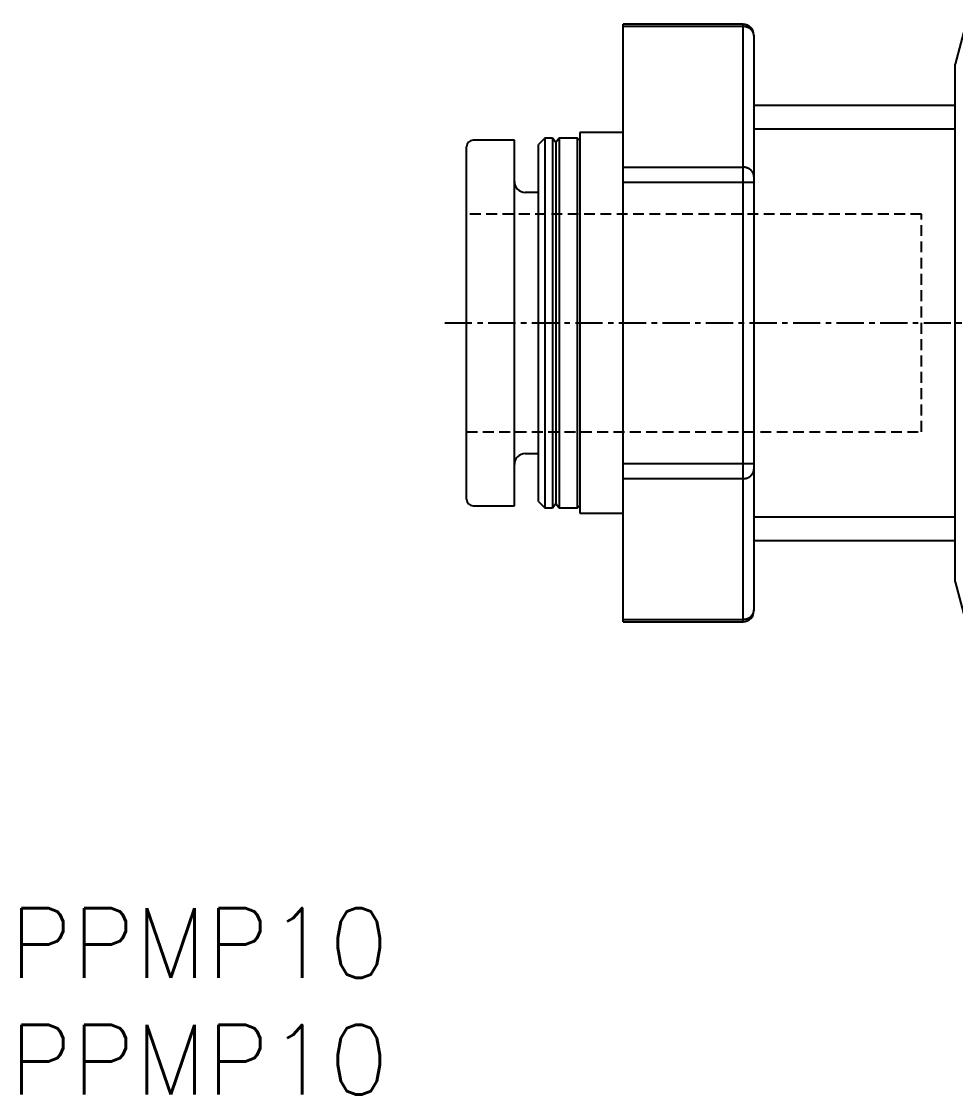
# Model space of a CAD drawing. Extents: x -6 to 96, y -23 to 73.
# Drawn here: x -6.21 to 36.7, y -22.91 to 26.41 of the extents above; entities that cross this region are included whole.
import ezdxf

# ---------------------------------------------------------------- set-up
doc = ezdxf.new("R2010")
doc.units = 0
doc.linetypes.add('CENTER', pattern=[2, 1.25, -0.25, 0.25, -0.25])
doc.linetypes.add('DASHED', pattern=[0.75, 0.5, -0.25])
doc.layers.get('0').update_dxf_attribs({"linetype": 'CONTINUOUS'})
doc.layers.add('CENTER', color=1, linetype='CENTER')
doc.styles.get("Standard").update_dxf_attribs({"font": 'txt.shx'})

msp = doc.modelspace()

# ---------------------------------------------------------------- linework, layer by layer
at = {"color": 7, "linetype": 'CONTINUOUS'}
for p, q in [((26.937, 26.283), (21.437, 26.283)), ((21.437, -1.182), (21.437, 26.283)), ((37.211, 26.407), (36.687, 24.45)), ((27.437, 25.783), (27.437, -0.682)), ((36.687, 0.65), (36.687, 24.45)), ((36.687, 22.55), (27.437, 22.55)), ((19.437, 21.3), (19.437, 3.8)), ((21.437, 21.3), (19.437, 21.3)), ((16.437, 20.95), (14.537, 20.95)), ((16.437, 4.15), (16.437, 20.95)), ((17.837, 21.05), (17.537, 20.75)), ((17.537, 4.35), (17.537, 20.75)), ((18.187, 21.05), (17.837, 21.05)), ((17.837, 21.05), (17.837, 4.05)), ((18.187, 21.05), (18.187, 4.05)), ((18.337, 20.85), (18.187, 21.05)), ((18.487, 21.05), (18.337, 20.85)), ((18.337, 20.85), (18.337, 4.25)), ((18.487, 21.05), (18.487, 4.05)), ((19.337, 21.05), (18.487, 21.05)), ((19.337, 4.05), (19.337, 21.05)), ((19.437, 20.95), (19.337, 21.05)), ((14.237, 4.45), (14.237, 20.65)), ((17.537, 18.55), (16.937, 18.55)), ((16.937, 6.55), (17.537, 6.55)), ((14.537, 4.15), (16.437, 4.15)), ((17.537, 4.35), (17.837, 4.05)), ((17.837, 4.05), (18.187, 4.05)), ((18.187, 4.05), (18.337, 4.25)), ((18.337, 4.25), (18.487, 4.05)), ((18.487, 4.05), (19.337, 4.05)), ((19.337, 4.05), (19.437, 4.15)), ((19.437, 3.8), (21.437, 3.8)), ((27.437, 2.55), (36.687, 2.55)), ((36.687, 0.65), (37.211, -1.306)), ((21.437, -1.182), (26.937, -1.182))]:
    msp.add_line(p, q, dxfattribs=at)
at = {"color": 3, "linetype": 'CONTINUOUS'}
for p, q in [((26.937, 26.176), (21.437, 26.176)), ((26.937, -1.182), (26.937, 26.283)), ((27.437, 21.468), (36.687, 21.468)), ((21.437, 19.71), (26.937, 19.71)), ((21.437, 19.017), (27.437, 19.017)), ((21.437, 6.084), (27.437, 6.084)), ((26.937, 5.391), (21.437, 5.391)), ((27.437, 3.633), (36.687, 3.633)), ((21.437, -1.075), (26.937, -1.075))]:
    msp.add_line(p, q, dxfattribs=at)
at = {"color": 3, "linetype": 'DASHED'}
for p, q in [((35.137, 17.55), (14.237, 17.55)), ((35.137, 7.55), (35.137, 17.55)), ((14.237, 7.55), (35.137, 7.55))]:
    msp.add_line(p, q, dxfattribs=at)
at = {"color": 3, "linetype": 'CONTINUOUS'}
for points in [[(27.437, 25.743, 0), (27.437, 25.748, 0), (27.437, 25.753, 0), (27.436, 25.759, 0), (27.436, 25.764, 0), (27.436, 25.769, 0), (27.436, 25.775, 0), (27.435, 25.78, 0), (27.434, 25.785, 0), (27.434, 25.791, 0), (27.433, 25.796, 0), (27.432, 25.801, 0), (27.431, 25.806, 0), (27.43, 25.812, 0), (27.43, 25.817, 0), (27.428, 25.822, 0), (27.427, 25.827, 0), (27.426, 25.833, 0), (27.425, 25.838, 0), (27.423, 25.843, 0), (27.422, 25.848, 0), (27.42, 25.853, 0), (27.419, 25.858, 0), (27.417, 25.863, 0), (27.415, 25.869, 0), (27.413, 25.874, 0), (27.412, 25.879, 0), (27.41, 25.884, 0), (27.408, 25.889, 0), (27.405, 25.894, 0), (27.403, 25.899, 0), (27.401, 25.904, 0), (27.399, 25.909, 0), (27.396, 25.913, 0), (27.394, 25.918, 0), (27.391, 25.923, 0), (27.389, 25.928, 0), (27.386, 25.933, 0), (27.383, 25.938, 0), (27.381, 25.942, 0), (27.378, 25.947, 0), (27.375, 25.952, 0), (27.372, 25.956, 0), (27.369, 25.961, 0), (27.366, 25.965, 0), (27.363, 25.97, 0), (27.359, 25.975, 0), (27.356, 25.979, 0), (27.353, 25.983, 0), (27.349, 25.988, 0), (27.346, 25.992, 0), (27.342, 25.997, 0), (27.338, 26.001, 0), (27.335, 26.005, 0), (27.331, 26.009, 0), (27.327, 26.014, 0), (27.323, 26.018, 0), (27.319, 26.022, 0), (27.315, 26.026, 0), (27.311, 26.03, 0), (27.307, 26.034, 0), (27.303, 26.038, 0), (27.299, 26.041, 0), (27.295, 26.045, 0), (27.29, 26.049, 0), (27.286, 26.053, 0), (27.282, 26.056, 0), (27.277, 26.06, 0), (27.273, 26.064, 0), (27.268, 26.067, 0), (27.263, 26.071, 0), (27.259, 26.074, 0), (27.254, 26.078, 0), (27.249, 26.081, 0), (27.244, 26.084, 0), (27.24, 26.087, 0), (27.235, 26.091, 0), (27.23, 26.094, 0), (27.225, 26.097, 0), (27.22, 26.1, 0), (27.215, 26.103, 0), (27.209, 26.106, 0), (27.204, 26.109, 0), (27.199, 26.111, 0), (27.194, 26.114, 0), (27.189, 26.117, 0), (27.183, 26.12, 0), (27.178, 26.122, 0), (27.172, 26.125, 0), (27.167, 26.127, 0), (27.162, 26.13, 0), (27.156, 26.132, 0), (27.151, 26.134, 0), (27.145, 26.137, 0), (27.14, 26.139, 0), (27.134, 26.141, 0), (27.128, 26.143, 0), (27.122, 26.145, 0), (27.117, 26.147, 0), (27.111, 26.149, 0), (27.105, 26.151, 0), (27.099, 26.152, 0), (27.094, 26.154, 0), (27.088, 26.156, 0), (27.082, 26.157, 0), (27.076, 26.159, 0), (27.07, 26.16, 0), (27.064, 26.162, 0), (27.058, 26.163, 0), (27.052, 26.164, 0), (27.046, 26.165, 0), (27.04, 26.166, 0), (27.034, 26.168, 0), (27.028, 26.169, 0), (27.022, 26.169, 0), (27.016, 26.17, 0), (27.01, 26.171, 0), (27.004, 26.172, 0), (26.998, 26.173, 0), (26.992, 26.173, 0), (26.986, 26.174, 0), (26.98, 26.174, 0), (26.974, 26.175, 0), (26.968, 26.175, 0), (26.961, 26.175, 0), (26.955, 26.176, 0), (26.949, 26.176, 0), (26.943, 26.176, 0), (26.937, 26.176, 0)], [(27.437, 19.277, 0), (27.437, 19.282, 0), (27.437, 19.287, 0), (27.436, 19.293, 0), (27.436, 19.298, 0), (27.436, 19.303, 0), (27.436, 19.308, 0), (27.435, 19.314, 0), (27.434, 19.319, 0), (27.434, 19.324, 0), (27.433, 19.33, 0), (27.432, 19.335, 0), (27.431, 19.34, 0), (27.43, 19.345, 0), (27.43, 19.351, 0), (27.428, 19.356, 0), (27.427, 19.361, 0), (27.426, 19.366, 0), (27.425, 19.371, 0), (27.423, 19.377, 0), (27.422, 19.382, 0), (27.42, 19.387, 0), (27.419, 19.392, 0), (27.417, 19.397, 0), (27.415, 19.402, 0), (27.413, 19.407, 0), (27.412, 19.412, 0), (27.41, 19.417, 0), (27.408, 19.422, 0), (27.405, 19.427, 0), (27.403, 19.432, 0), (27.401, 19.437, 0), (27.399, 19.442, 0), (27.396, 19.447, 0), (27.394, 19.452, 0), (27.391, 19.457, 0), (27.389, 19.462, 0), (27.386, 19.466, 0), (27.383, 19.471, 0), (27.381, 19.476, 0), (27.378, 19.481, 0), (27.375, 19.485, 0), (27.372, 19.49, 0), (27.369, 19.495, 0), (27.366, 19.499, 0), (27.363, 19.504, 0), (27.359, 19.508, 0), (27.356, 19.513, 0), (27.353, 19.517, 0), (27.349, 19.521, 0), (27.346, 19.526, 0), (27.342, 19.53, 0), (27.338, 19.535, 0), (27.335, 19.539, 0), (27.331, 19.543, 0), (27.327, 19.547, 0), (27.323, 19.551, 0), (27.319, 19.555, 0), (27.315, 19.559, 0), (27.311, 19.563, 0), (27.307, 19.567, 0), (27.303, 19.571, 0), (27.299, 19.575, 0), (27.295, 19.579, 0), (27.29, 19.583, 0), (27.286, 19.587, 0), (27.282, 19.59, 0), (27.277, 19.594, 0), (27.273, 19.597, 0), (27.268, 19.601, 0), (27.263, 19.604, 0), (27.259, 19.608, 0), (27.254, 19.611, 0), (27.249, 19.615, 0), (27.244, 19.618, 0), (27.24, 19.621, 0), (27.235, 19.624, 0), (27.23, 19.628, 0), (27.225, 19.631, 0), (27.22, 19.634, 0), (27.215, 19.637, 0), (27.209, 19.64, 0), (27.204, 19.642, 0), (27.199, 19.645, 0), (27.194, 19.648, 0), (27.189, 19.651, 0), (27.183, 19.653, 0), (27.178, 19.656, 0), (27.172, 19.659, 0), (27.167, 19.661, 0), (27.162, 19.663, 0), (27.156, 19.666, 0), (27.151, 19.668, 0), (27.145, 19.67, 0), (27.14, 19.672, 0), (27.134, 19.675, 0), (27.128, 19.677, 0), (27.122, 19.679, 0), (27.117, 19.681, 0), (27.111, 19.682, 0), (27.105, 19.684, 0), (27.099, 19.686, 0), (27.094, 19.688, 0), (27.088, 19.689, 0), (27.082, 19.691, 0), (27.076, 19.692, 0), (27.07, 19.694, 0), (27.064, 19.695, 0), (27.058, 19.697, 0), (27.052, 19.698, 0), (27.046, 19.699, 0), (27.04, 19.7, 0), (27.034, 19.701, 0), (27.028, 19.702, 0), (27.022, 19.703, 0), (27.016, 19.704, 0), (27.01, 19.705, 0), (27.004, 19.706, 0), (26.998, 19.706, 0), (26.992, 19.707, 0), (26.986, 19.707, 0), (26.98, 19.708, 0), (26.974, 19.708, 0), (26.968, 19.709, 0), (26.961, 19.709, 0), (26.955, 19.709, 0), (26.949, 19.709, 0), (26.943, 19.709, 0), (26.937, 19.71, 0)], [(26.937, 5.391, 0), (26.943, 5.391, 0), (26.949, 5.391, 0), (26.955, 5.392, 0), (26.961, 5.392, 0), (26.968, 5.392, 0), (26.974, 5.392, 0), (26.98, 5.393, 0), (26.986, 5.393, 0), (26.992, 5.394, 0), (26.998, 5.395, 0), (27.004, 5.395, 0), (27.01, 5.396, 0), (27.016, 5.397, 0), (27.022, 5.398, 0), (27.028, 5.399, 0), (27.034, 5.4, 0), (27.04, 5.401, 0), (27.046, 5.402, 0), (27.052, 5.403, 0), (27.058, 5.404, 0), (27.064, 5.406, 0), (27.07, 5.407, 0), (27.076, 5.408, 0), (27.082, 5.41, 0), (27.088, 5.412, 0), (27.094, 5.413, 0), (27.099, 5.415, 0), (27.105, 5.417, 0), (27.111, 5.418, 0), (27.117, 5.42, 0), (27.122, 5.422, 0), (27.128, 5.424, 0), (27.134, 5.426, 0), (27.14, 5.428, 0), (27.145, 5.431, 0), (27.151, 5.433, 0), (27.156, 5.435, 0), (27.162, 5.438, 0), (27.167, 5.44, 0), (27.172, 5.442, 0), (27.178, 5.445, 0), (27.183, 5.448, 0), (27.189, 5.45, 0), (27.194, 5.453, 0), (27.199, 5.456, 0), (27.204, 5.458, 0), (27.209, 5.461, 0), (27.215, 5.464, 0), (27.22, 5.467, 0), (27.225, 5.47, 0), (27.23, 5.473, 0), (27.235, 5.477, 0), (27.24, 5.48, 0), (27.244, 5.483, 0), (27.249, 5.486, 0), (27.254, 5.49, 0), (27.259, 5.493, 0), (27.263, 5.496, 0), (27.268, 5.5, 0), (27.273, 5.503, 0), (27.277, 5.507, 0), (27.282, 5.511, 0), (27.286, 5.514, 0), (27.29, 5.518, 0), (27.295, 5.522, 0), (27.299, 5.526, 0), (27.303, 5.53, 0), (27.307, 5.534, 0), (27.311, 5.537, 0), (27.315, 5.541, 0), (27.319, 5.546, 0), (27.323, 5.55, 0), (27.327, 5.554, 0), (27.331, 5.558, 0), (27.335, 5.562, 0), (27.338, 5.566, 0), (27.342, 5.571, 0), (27.346, 5.575, 0), (27.349, 5.579, 0), (27.353, 5.584, 0), (27.356, 5.588, 0), (27.359, 5.593, 0), (27.363, 5.597, 0), (27.366, 5.602, 0), (27.369, 5.606, 0), (27.372, 5.611, 0), (27.375, 5.616, 0), (27.378, 5.62, 0), (27.381, 5.625, 0), (27.383, 5.63, 0), (27.386, 5.634, 0), (27.389, 5.639, 0), (27.391, 5.644, 0), (27.394, 5.649, 0), (27.396, 5.654, 0), (27.399, 5.659, 0), (27.401, 5.664, 0), (27.403, 5.668, 0), (27.405, 5.673, 0), (27.408, 5.678, 0), (27.41, 5.683, 0), (27.412, 5.688, 0), (27.413, 5.694, 0), (27.415, 5.699, 0), (27.417, 5.704, 0), (27.419, 5.709, 0), (27.42, 5.714, 0), (27.422, 5.719, 0), (27.423, 5.724, 0), (27.425, 5.729, 0), (27.426, 5.735, 0), (27.427, 5.74, 0), (27.428, 5.745, 0), (27.43, 5.75, 0), (27.43, 5.756, 0), (27.431, 5.761, 0), (27.432, 5.766, 0), (27.433, 5.771, 0), (27.434, 5.777, 0), (27.434, 5.782, 0), (27.435, 5.787, 0), (27.436, 5.792, 0), (27.436, 5.798, 0), (27.436, 5.803, 0), (27.436, 5.808, 0), (27.437, 5.814, 0), (27.437, 5.819, 0), (27.437, 5.824, 0)], [(26.937, -1.075, 0), (26.943, -1.075, 0), (26.949, -1.075, 0), (26.955, -1.075, 0), (26.961, -1.075, 0), (26.968, -1.074, 0), (26.974, -1.074, 0), (26.98, -1.073, 0), (26.986, -1.073, 0), (26.992, -1.072, 0), (26.998, -1.072, 0), (27.004, -1.071, 0), (27.01, -1.07, 0), (27.016, -1.07, 0), (27.022, -1.069, 0), (27.028, -1.068, 0), (27.034, -1.067, 0), (27.04, -1.066, 0), (27.046, -1.065, 0), (27.052, -1.063, 0), (27.058, -1.062, 0), (27.064, -1.061, 0), (27.07, -1.059, 0), (27.076, -1.058, 0), (27.082, -1.056, 0), (27.088, -1.055, 0), (27.094, -1.053, 0), (27.099, -1.051, 0), (27.105, -1.05, 0), (27.111, -1.048, 0), (27.117, -1.046, 0), (27.122, -1.044, 0), (27.128, -1.042, 0), (27.134, -1.04, 0), (27.14, -1.038, 0), (27.145, -1.036, 0), (27.151, -1.033, 0), (27.156, -1.031, 0), (27.162, -1.029, 0), (27.167, -1.026, 0), (27.172, -1.024, 0), (27.178, -1.021, 0), (27.183, -1.019, 0), (27.189, -1.016, 0), (27.194, -1.013, 0), (27.199, -1.011, 0), (27.204, -1.008, 0), (27.209, -1.005, 0), (27.215, -1.002, 0), (27.22, -0.999, 0), (27.225, -0.996, 0), (27.23, -0.993, 0), (27.235, -0.99, 0), (27.24, -0.987, 0), (27.244, -0.983, 0), (27.249, -0.98, 0), (27.254, -0.977, 0), (27.259, -0.973, 0), (27.263, -0.97, 0), (27.268, -0.966, 0), (27.273, -0.963, 0), (27.277, -0.959, 0), (27.282, -0.956, 0), (27.286, -0.952, 0), (27.29, -0.948, 0), (27.295, -0.944, 0), (27.299, -0.941, 0), (27.303, -0.937, 0), (27.307, -0.933, 0), (27.311, -0.929, 0), (27.315, -0.925, 0), (27.319, -0.921, 0), (27.323, -0.917, 0), (27.327, -0.913, 0), (27.331, -0.908, 0), (27.335, -0.904, 0), (27.338, -0.9, 0), (27.342, -0.896, 0), (27.346, -0.891, 0), (27.349, -0.887, 0), (27.353, -0.883, 0), (27.356, -0.878, 0), (27.359, -0.874, 0), (27.363, -0.869, 0), (27.366, -0.865, 0), (27.369, -0.86, 0), (27.372, -0.855, 0), (27.375, -0.851, 0), (27.378, -0.846, 0), (27.381, -0.841, 0), (27.383, -0.837, 0), (27.386, -0.832, 0), (27.389, -0.827, 0), (27.391, -0.822, 0), (27.394, -0.817, 0), (27.396, -0.813, 0), (27.399, -0.808, 0), (27.401, -0.803, 0), (27.403, -0.798, 0), (27.405, -0.793, 0), (27.408, -0.788, 0), (27.41, -0.783, 0), (27.412, -0.778, 0), (27.413, -0.773, 0), (27.415, -0.768, 0), (27.417, -0.763, 0), (27.419, -0.758, 0), (27.42, -0.752, 0), (27.422, -0.747, 0), (27.423, -0.742, 0), (27.425, -0.737, 0), (27.426, -0.732, 0), (27.427, -0.726, 0), (27.428, -0.721, 0), (27.43, -0.716, 0), (27.43, -0.711, 0), (27.431, -0.706, 0), (27.432, -0.7, 0), (27.433, -0.695, 0), (27.434, -0.69, 0), (27.434, -0.684, 0), (27.435, -0.679, 0), (27.436, -0.674, 0), (27.436, -0.669, 0), (27.436, -0.663, 0), (27.436, -0.658, 0), (27.437, -0.653, 0), (27.437, -0.647, 0), (27.437, -0.642, 0)]]:
    msp.add_polyline3d(points, dxfattribs=at)
at = {"color": 7, "linetype": 'CONTINUOUS'}
for centre, radius, start, end in [((26.937, 25.783), 0.5, 0, 90), ((14.537, 20.65), 0.3, 90, 180), ((16.937, 19.05), 0.5, 180, 270), ((16.937, 6.05), 0.5, 90, 180), ((14.537, 4.45), 0.3, 180, 270), ((26.937, -0.682), 0.5, 270, 0)]:
    msp.add_arc(centre, radius, start, end, dxfattribs=at)
at = {"layer": 'CENTER', "color": 1, "linetype": 'CENTER'}
msp.add_line((13.237, 12.55), (58.637, 12.55), dxfattribs=at)

# ---------------------------------------------------------------- texts
at = {"color": 7, "linetype": 'CONTINUOUS'}
for p in [(-6.758, -17.546), (-6.758, -22.914)]:
    msp.add_text('PPMP10', height=3.2, dxfattribs=at).set_placement(p)

doc.saveas('drawing.dxf')
